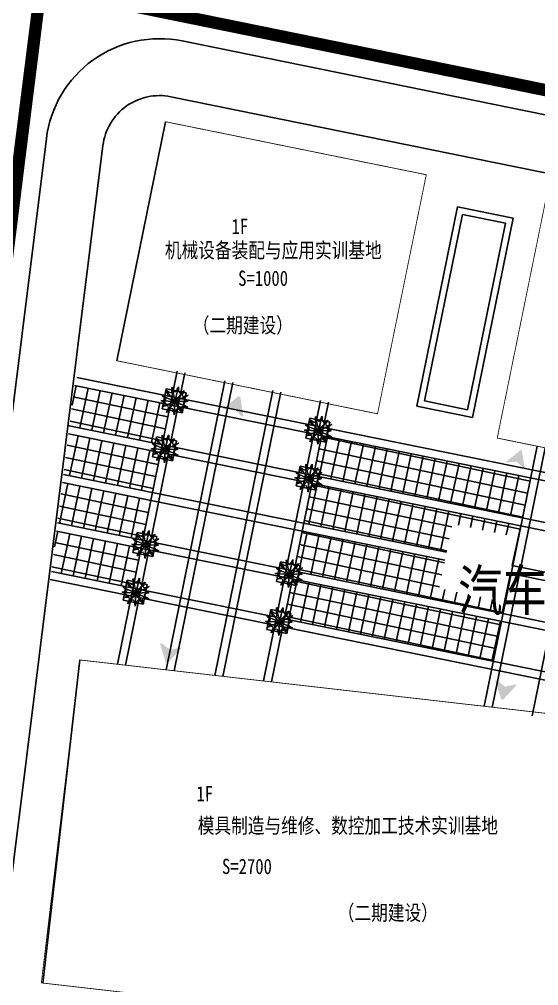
# Model space of a CAD drawing. Extents: x -534 to 560, y 572 to 1344.
# Drawn here: x -264.4 to -200.6, y 1130.3 to 1249.2 of the extents above; entities that cross this region are included whole.
import ezdxf

# ---------------------------------------------------------------- set-up
doc = ezdxf.new("R2010")
doc.units = 0
doc.header["$LTSCALE"] = 1000
doc.header["$MEASUREMENT"] = 0
doc.linetypes.add('DIVIDE', pattern=[1.25, 0.5, -0.25, 0, -0.25, 0, -0.25])
doc.linetypes.add('X5', pattern=[3, 2, -1])
for name, color, linetype in [('0-场地', 5, 'Continuous'), ('2222', 7, 'Continuous'), ('DLSS', 8, 'Continuous'), ('PUB_TEXT', 7, 'Continuous'), ('WALL', 2, 'Continuous'), ('用地红线', 1, 'DIVIDE'), ('绿化', 3, 'Continuous'), ('铺地', 25, 'Continuous')]:
    doc.layers.add(name, color=color, linetype=linetype)
doc.styles.add('HT', font='simhei.ttf', dxfattribs={"width": 0.8})

msp = doc.modelspace()

# ---------------------------------------------------------------- hatches: boundary and pattern name
at = {"layer": '0-场地'}
for points in [[(-238.0871238826221, 1201.348327629566), (-237.0916212323791, 1200.310730689824), (-237.5071762570442, 1202.875358152594), (-239.5204312790302, 1201.233163213838)], [(-237.9021715726267, 1201.327110448488), (-236.9066689223837, 1200.289513508746), (-237.3222239470488, 1202.854140971516), (-239.3354789690347, 1201.211946032759)], [(-203.3192044161842, 1194.790941584251), (-202.3237017659412, 1193.753344644509), (-202.7392567906063, 1196.317972107279), (-204.7525118125923, 1194.675777168522)], [(-246.0672983746772, 1171.62251565027), (-247.1967232768002, 1172.512477630618), (-246.430504298005, 1170.029957041006), (-244.6636878909776, 1171.934782435703)], [(-245.8823460646818, 1171.601298469192), (-247.0117709668048, 1172.49126044954), (-246.2455519880095, 1170.008739859928), (-244.4787355809822, 1171.913565254625)], [(-204.8808344893187, 1167.083005567933), (-206.0102593914417, 1167.972967548281), (-205.2440404126464, 1165.490446958669), (-203.4772240056191, 1167.395272353366)], [(-204.6958821793232, 1167.061788386854), (-205.8253070814462, 1167.951750367203), (-205.059088102651, 1165.469229777591), (-203.2922716956236, 1167.374055172288)]]:
    msp.add_hatch(color=256, dxfattribs=at).paths.add_polyline_path(points)

# ---------------------------------------------------------------- linework, layer by layer
at = {"color": 0, "linetype": 'Continuous'}
msp.add_line((-261.8245473585121, 1253.135964436093), (324.7434955108765, 1133.617694201515), dxfattribs=at)
for p, q in [((-252.4537586146107, 1207.199556159816), (-246.4713977327337, 1236.597028130702)), ((-257.0206649617321, 1170.404402649292), (-261.5794477188974, 1130.665033004407))]:
    msp.add_line(p, q)
at = {"layer": '2222'}
for p, q in [((-246.8946587516184, 1201.290581829409), (-246.396275686071, 1203.740401072049)), ((-246.396275686071, 1203.740401072049), (-243.9464564437512, 1203.242018006114)), ((-243.9464564437512, 1203.242018006114), (-244.4448395093641, 1200.79219876348)), ((-244.4448395093641, 1200.79219876348), (-246.8946587516184, 1201.290581829409)), ((-229.2608396263895, 1197.678238802297), (-228.7624565608421, 1200.128058044937)), ((-228.7624565608421, 1200.128058044937), (-226.3126373185223, 1199.629674979002)), ((-226.3126373185223, 1199.629674979002), (-226.8110203841352, 1197.179855736367)), ((-248.0956575286618, 1195.38703069556), (-247.5972744631144, 1197.8368499382)), ((-247.5972744631144, 1197.8368499382), (-245.1474552207947, 1197.338466872265)), ((-245.1474552207947, 1197.338466872265), (-245.6458382864075, 1194.88864762963)), ((-226.8110203841352, 1197.179855736367), (-229.2608396263895, 1197.678238802297)), ((-245.6458382864075, 1194.88864762963), (-248.0956575286618, 1195.38703069556)), ((-230.4569589845851, 1191.798672620944), (-229.9585759190377, 1194.248491863584)), ((-229.9585759190377, 1194.248491863584), (-227.5087566767179, 1193.750108797649)), ((-227.5087566767179, 1193.750108797649), (-228.0071397423308, 1191.300289555014)), ((-228.0071397423308, 1191.300289555014), (-230.4569589845851, 1191.798672620944)), ((-250.4878962450748, 1183.627898332848), (-249.9895131795274, 1186.077717575488)), ((-249.9895131795274, 1186.077717575488), (-247.5396939372076, 1185.579334509554)), ((-247.5396939372076, 1185.579334509554), (-248.0380770028205, 1183.129515266919)), ((-248.0380770028205, 1183.129515266919), (-250.4878962450748, 1183.627898332848)), ((-232.8491977010053, 1180.039540258229), (-232.3508146354579, 1182.489359500869)), ((-232.3508146354579, 1182.489359500869), (-229.9009953931381, 1181.990976434934)), ((-229.9009953931381, 1181.990976434934), (-230.399378458751, 1179.5411571923)), ((-251.6840156032777, 1177.748332151494), (-251.1856325377303, 1180.198151394134)), ((-251.1856325377303, 1180.198151394134), (-248.7358132954105, 1179.699768328199)), ((-248.7358132954105, 1179.699768328199), (-249.2341963610234, 1177.249949085564)), ((-230.399378458751, 1179.5411571923), (-232.8491977010053, 1180.039540258229)), ((-249.2341963610234, 1177.249949085564), (-251.6840156032777, 1177.748332151494)), ((-234.0453170592082, 1174.159974076874), (-233.5469339936608, 1176.609793319514)), ((-233.5469339936608, 1176.609793319514), (-231.097114751341, 1176.111410253579)), ((-231.097114751341, 1176.111410253579), (-231.5954978169539, 1173.661591010945)), ((-231.5954978169539, 1173.661591010945), (-234.0453170592082, 1174.159974076874))]:
    msp.add_line(p, q, dxfattribs=at)
at = {"layer": 'DLSS', "color": 41, "linetype": 'Continuous', "flags": 128}
msp.add_lwpolyline([(-317.6127196824455, 834.4326594945396), (278.3476113729266, 766.0169200474484), (323.8915015787206, 1126.52598599215), (324.7434955108765, 1133.617694201515), (-188.7202372343891, 1238.214219803558), (-407.3215078513167, 1282.834193287053), (-445.8892753271648, 849.1586990492506), (-333.6594161105459, 836.2748066050153)], dxfattribs=at)
at = {"layer": 'DLSS', "color": 41, "linetype": 'X5'}
msp.add_lwpolyline([(337.7553462179349, 1056.829201950328), (319.4395840163197, 1058.931835886659, -0.41696204569706), (313.2913994556729, 1066.749670739853), (319.7116351005825, 1118.397481004344, 0.3917403100012566), (308.6137503029167, 1133.842625125879), (-244.4388936216856, 1246.531845328966, 0.4369889601895842), (-261.1267968496686, 1234.543574886964), (-273.621626750697, 1134.195715641239, 0.4170219168485487), (-261.3256102489686, 1118.557211635271), (165.7364911605691, 1069.530845339978)], format="xyb", dxfattribs=at)
msp.add_lwpolyline([(-115.3773256637578, 1115.284244309922), (-97.64044888672652, 1202.332735540633, 0.4142135623730834), (-103.1019183394965, 1210.589390518071), (-245.8364863840397, 1239.672783112825, 0.4369889601899891), (-254.180437998024, 1233.678647891978), (-266.6752678990524, 1133.330788646235, 0.4170219168221175), (-260.5272596482027, 1125.511536643895), (-123.0347384795459, 1109.727512064139, 0.3890394246437955)], format="xyb", close=True, dxfattribs=at)
at = {"layer": 'WALL', "ltscale": 10, "const_width": 0.1}
for points in [[(-214.4521931240379, 1230.081146856635), (-246.4713977327337, 1236.5970281307), (-252.4537586146107, 1207.199556159816), (-220.4435012226822, 1200.677191637082)], [(-107.7513151991225, 1177.754001297453), (-101.761880406375, 1207.148762764671), (-199.7534566826071, 1227.089966322901), (-205.735817564484, 1197.692494352013)], [(-190.7151981980278, 1162.798035933125), (-195.2739809551858, 1123.05866628824), (-261.7440925476549, 1130.6839205714), (-257.0206649617321, 1170.404402649292)]]:
    msp.add_lwpolyline(points, close=True, dxfattribs=at)
at = {"layer": '用地红线', "color": 1, "linetype": 'DIVIDE', "ltscale": 0.03, "const_width": 1.5}
msp.add_lwpolyline([(324.7434955108765, 1133.617694201515), (-188.7202372343891, 1238.214219803558), (-407.3215078513167, 1282.834193287053), (-445.8892753271648, 849.1586990492506), (278.3476113729266, 766.0169200474484), (323.8915015787206, 1126.52598599215), (324.7434955108765, 1133.617694201515), (324.7434955108765, 1133.617694201515), (324.7434955108765, 1133.617694201515)], close=True, dxfattribs=at)
at = {"layer": '用地红线', "color": 5, "linetype": 'DIVIDE', "ltscale": 0.02, "const_width": 1.5}
for points in [[(-407.3215078513167, 1282.834193287053), (-261.8245473344141, 1253.135964627014), (-314.6741245245357, 834.0953112688003), (-445.8892753271648, 849.1586990492506)], [(-261.8245473344141, 1253.135964627014), (324.7434955108765, 1133.617694201515), (324.7434955108765, 1133.617694201515), (314.157177243309, 1049.472573165418), (-278.719903486679, 1117.534358095014), (-261.8245473347051, 1253.135964627014)]]:
    msp.add_lwpolyline(points, close=True, dxfattribs=at)
at = {"layer": '绿化', "color": 3, "lineweight": 0}
for p, q in [((-245.3267485256147, 1202.175753020587), (-244.9097375097772, 1203.989467488327)), ((-244.9097375097772, 1203.989467488327), (-245.3267485256147, 1202.175753020587)), ((-245.3267485256147, 1202.175753020583), (-246.8690924224938, 1202.869519478918)), ((-246.8690924224938, 1202.869519478918), (-245.3267485256001, 1202.175753020583)), ((-245.3267485256001, 1202.175753020583), (-246.4205931945544, 1203.604703306419)), ((-245.6909675654169, 1203.965368314617), (-245.3267485256147, 1202.175753020587)), ((-245.3267485256147, 1202.175753020587), (-244.1957461732018, 1203.518321454651)), ((-244.1957461732018, 1203.518321454651), (-245.3267485256147, 1202.175753020587)), ((-245.3267485256147, 1202.175753020587), (-243.7098465923191, 1202.964742255832)), ((-243.7098465923191, 1202.964742255832), (-245.3267485256147, 1202.175753020587)), ((-245.3267485256147, 1202.175753020587), (-247.0434643927947, 1202.288238348503)), ((-247.0434643927947, 1202.288238348503), (-245.3267485256147, 1202.175753020583)), ((-245.3267485256147, 1202.175753020587), (-246.7733662401442, 1201.586639000257)), ((-246.7733662401442, 1201.586639000257), (-245.3267485256147, 1202.175753020587)), ((-245.3267485256147, 1202.175753020587), (-246.3873964072118, 1200.858182781005)), ((-246.3873964072118, 1200.858182781005), (-245.3267485256147, 1202.175753020587)), ((-245.3267485256147, 1202.175753020587), (-245.4123770161968, 1200.54769075376)), ((-245.4123770161968, 1200.54769075376), (-245.3267485256147, 1202.175753020587)), ((-245.3267485256147, 1202.175753020587), (-243.7543668825238, 1202.235695426554)), ((-243.7543668825238, 1202.235695426554), (-245.3267485256147, 1202.175753020587)), ((-245.3267485256147, 1202.175753020587), (-244.3977047418157, 1200.845886926259)), ((-244.3977047418157, 1200.845886926259), (-245.3267485256147, 1202.175753020587)), ((-245.3267485256147, 1202.175753020587), (-243.7351645277013, 1201.482045698256)), ((-243.7351645277013, 1201.482045698256), (-245.3267485256147, 1202.175753020587)), ((-227.6929294003858, 1198.56340999347), (-229.2352732972649, 1199.257176451805)), ((-229.2352732972649, 1199.257176451805), (-227.6929294003712, 1198.56340999347)), ((-227.6929294003712, 1198.56340999347), (-228.7867740693255, 1199.992360279306)), ((-228.057148440188, 1200.353025287504), (-227.6929294003858, 1198.563409993474)), ((-227.6929294003858, 1198.563409993474), (-227.2759183845483, 1200.377124461214)), ((-227.2759183845483, 1200.377124461214), (-227.6929294003858, 1198.563409993474)), ((-227.6929294003858, 1198.563409993474), (-226.5619270479729, 1199.905978427538)), ((-226.5619270479729, 1199.905978427538), (-227.6929294003858, 1198.563409993474)), ((-227.6929294003858, 1198.563409993474), (-226.0760274670902, 1199.352399228719)), ((-226.0760274670902, 1199.352399228719), (-227.6929294003858, 1198.563409993474)), ((-246.8919663424604, 1198.061817180767), (-246.5277473026581, 1196.272201886737)), ((-246.5277473026581, 1196.272201886737), (-246.1107362868206, 1198.085916354477)), ((-246.1107362868206, 1198.085916354477), (-246.5277473026581, 1196.272201886737)), ((-227.6929294003858, 1198.563409993474), (-229.4096452675658, 1198.67589532139)), ((-229.4096452675658, 1198.67589532139), (-227.6929294003858, 1198.56340999347)), ((-227.6929294003858, 1198.563409993474), (-229.1395471149153, 1197.974295973145)), ((-229.1395471149153, 1197.974295973145), (-227.6929294003858, 1198.563409993474)), ((-227.6929294003858, 1198.563409993474), (-228.7535772819829, 1197.245839753892)), ((-228.7535772819829, 1197.245839753892), (-227.6929294003858, 1198.563409993474)), ((-227.6929294003858, 1198.563409993474), (-227.7785578909679, 1196.935347726647)), ((-227.7785578909679, 1196.935347726647), (-227.6929294003858, 1198.563409993474)), ((-227.6929294003858, 1198.563409993474), (-226.1205477572948, 1198.623352399442)), ((-226.1205477572948, 1198.623352399442), (-227.6929294003858, 1198.563409993474)), ((-227.6929294003858, 1198.563409993474), (-226.7638856165868, 1197.233543899147)), ((-226.7638856165868, 1197.233543899147), (-227.6929294003858, 1198.563409993474)), ((-227.6929294003858, 1198.563409993474), (-226.1013454024724, 1197.869702671143)), ((-226.1013454024724, 1197.869702671143), (-227.6929294003858, 1198.563409993474)), ((-246.5277473026581, 1196.272201886733), (-248.0700911995373, 1196.965968345068)), ((-248.0700911995373, 1196.965968345068), (-246.5277473026435, 1196.272201886733)), ((-246.5277473026435, 1196.272201886733), (-247.6215919715978, 1197.701152172569)), ((-246.5277473026581, 1196.272201886737), (-245.3967449502452, 1197.614770320801)), ((-245.3967449502452, 1197.614770320801), (-246.5277473026581, 1196.272201886737)), ((-246.5277473026581, 1196.272201886737), (-244.9108453693625, 1197.061191121982)), ((-244.9108453693625, 1197.061191121982), (-246.5277473026581, 1196.272201886737)), ((-246.5277473026581, 1196.272201886737), (-248.2444631698381, 1196.384687214653)), ((-248.2444631698381, 1196.384687214653), (-246.5277473026581, 1196.272201886733)), ((-246.5277473026581, 1196.272201886737), (-247.9743650171877, 1195.683087866408)), ((-247.9743650171877, 1195.683087866408), (-246.5277473026581, 1196.272201886737)), ((-246.5277473026581, 1196.272201886737), (-247.5883951842552, 1194.954631647155)), ((-247.5883951842552, 1194.954631647155), (-246.5277473026581, 1196.272201886737)), ((-246.5277473026581, 1196.272201886737), (-246.6133757932403, 1194.64413961991)), ((-246.6133757932403, 1194.64413961991), (-246.5277473026581, 1196.272201886737)), ((-246.5277473026581, 1196.272201886737), (-244.9553656595672, 1196.332144292704)), ((-244.9553656595672, 1196.332144292704), (-246.5277473026581, 1196.272201886737)), ((-246.5277473026581, 1196.272201886737), (-245.5987035188591, 1194.94233579241)), ((-245.5987035188591, 1194.94233579241), (-246.5277473026581, 1196.272201886737)), ((-246.5277473026581, 1196.272201886737), (-244.9361633047447, 1195.578494564406)), ((-244.9361633047447, 1195.578494564406), (-246.5277473026581, 1196.272201886737)), ((-228.8890487585813, 1192.683843812121), (-228.4720377427439, 1194.497558279862)), ((-228.4720377427439, 1194.497558279862), (-228.8890487585813, 1192.683843812121)), ((-228.8890487585813, 1192.683843812118), (-230.4313926554605, 1193.377610270452)), ((-230.4313926554605, 1193.377610270452), (-228.8890487585668, 1192.683843812118)), ((-228.8890487585668, 1192.683843812118), (-229.982893427521, 1194.112794097953)), ((-229.2532677983836, 1194.473459106151), (-228.8890487585813, 1192.683843812121)), ((-228.8890487585813, 1192.683843812121), (-227.7580464061684, 1194.026412246185)), ((-227.7580464061684, 1194.026412246185), (-228.8890487585813, 1192.683843812121)), ((-228.8890487585813, 1192.683843812121), (-227.2721468252857, 1193.472833047366)), ((-227.2721468252857, 1193.472833047366), (-228.8890487585813, 1192.683843812121)), ((-228.8890487585813, 1192.683843812121), (-230.6057646257614, 1192.796329140037)), ((-230.6057646257614, 1192.796329140037), (-228.8890487585813, 1192.683843812118)), ((-228.8890487585813, 1192.683843812121), (-230.3356664731109, 1192.094729791792)), ((-230.3356664731109, 1192.094729791792), (-228.8890487585813, 1192.683843812121)), ((-228.8890487585813, 1192.683843812121), (-229.9496966401784, 1191.366273572539)), ((-229.9496966401784, 1191.366273572539), (-228.8890487585813, 1192.683843812121)), ((-228.8890487585813, 1192.683843812121), (-228.9746772491635, 1191.055781545294)), ((-228.9746772491635, 1191.055781545294), (-228.8890487585813, 1192.683843812121)), ((-228.8890487585813, 1192.683843812121), (-227.3166671154904, 1192.743786218089)), ((-227.3166671154904, 1192.743786218089), (-228.8890487585813, 1192.683843812121)), ((-228.8890487585813, 1192.683843812121), (-227.9600049747824, 1191.353977717794)), ((-227.9600049747824, 1191.353977717794), (-228.8890487585813, 1192.683843812121)), ((-228.8890487585813, 1192.683843812121), (-227.2974647606679, 1191.990136489791)), ((-227.2974647606679, 1191.990136489791), (-228.8890487585813, 1192.683843812121)), ((-249.2842050588733, 1186.302684818056), (-248.9199860190711, 1184.513069524026)), ((-248.9199860190711, 1184.513069524026), (-248.5029750032336, 1186.326783991766)), ((-248.5029750032336, 1186.326783991766), (-248.9199860190711, 1184.513069524026)), ((-248.9199860190711, 1184.513069524022), (-250.4623299159502, 1185.206835982357)), ((-250.4623299159502, 1185.206835982357), (-248.9199860190565, 1184.513069524022)), ((-248.9199860190565, 1184.513069524022), (-250.0138306880108, 1185.942019809858)), ((-248.9199860190711, 1184.513069524026), (-247.7889836666582, 1185.85563795809)), ((-247.7889836666582, 1185.85563795809), (-248.9199860190711, 1184.513069524026)), ((-248.9199860190711, 1184.513069524026), (-247.3030840857755, 1185.302058759271)), ((-247.3030840857755, 1185.302058759271), (-248.9199860190711, 1184.513069524026)), ((-248.9199860190711, 1184.513069524026), (-250.6367018862511, 1184.625554851942)), ((-250.6367018862511, 1184.625554851942), (-248.9199860190711, 1184.513069524022)), ((-248.9199860190711, 1184.513069524026), (-250.3666037336006, 1183.923955503697)), ((-250.3666037336006, 1183.923955503697), (-248.9199860190711, 1184.513069524026)), ((-248.9199860190711, 1184.513069524026), (-249.9806339006682, 1183.195499284444)), ((-249.9806339006682, 1183.195499284444), (-248.9199860190711, 1184.513069524026)), ((-248.9199860190711, 1184.513069524026), (-249.0056145096532, 1182.885007257199)), ((-249.0056145096532, 1182.885007257199), (-248.9199860190711, 1184.513069524026)), ((-248.9199860190711, 1184.513069524026), (-247.3476043759802, 1184.573011929993)), ((-247.3476043759802, 1184.573011929993), (-248.9199860190711, 1184.513069524026)), ((-248.9199860190711, 1184.513069524026), (-247.9909422352721, 1183.183203429699)), ((-247.9909422352721, 1183.183203429699), (-248.9199860190711, 1184.513069524026)), ((-248.9199860190711, 1184.513069524026), (-247.3284020211577, 1183.819362201695)), ((-247.3284020211577, 1183.819362201695), (-248.9199860190711, 1184.513069524026)), ((-231.6455065148039, 1182.714326743437), (-231.2812874750016, 1180.924711449406)), ((-231.2812874750016, 1180.924711449406), (-230.8642764591641, 1182.738425917147)), ((-230.8642764591641, 1182.738425917147), (-231.2812874750016, 1180.924711449406)), ((-231.2812874750016, 1180.924711449403), (-232.8236313718808, 1181.618477907738)), ((-232.8236313718808, 1181.618477907738), (-231.281287474987, 1180.924711449403)), ((-231.281287474987, 1180.924711449403), (-232.3751321439413, 1182.353661735238)), ((-231.2812874750016, 1180.924711449406), (-230.1502851225887, 1182.26727988347)), ((-230.1502851225887, 1182.26727988347), (-231.2812874750016, 1180.924711449406)), ((-231.2812874750016, 1180.924711449406), (-229.664385541706, 1181.713700684651)), ((-229.664385541706, 1181.713700684651), (-231.2812874750016, 1180.924711449406)), ((-250.4803244170762, 1180.423118636701), (-250.1161053772739, 1178.633503342671)), ((-250.1161053772739, 1178.633503342671), (-249.6990943614364, 1180.447217810412)), ((-249.6990943614364, 1180.447217810412), (-250.1161053772739, 1178.633503342671)), ((-231.2812874750016, 1180.924711449406), (-232.9980033421816, 1181.037196777323)), ((-232.9980033421816, 1181.037196777323), (-231.2812874750016, 1180.924711449403)), ((-231.2812874750016, 1180.924711449406), (-232.7279051895312, 1180.335597429077)), ((-232.7279051895312, 1180.335597429077), (-231.2812874750016, 1180.924711449406)), ((-231.2812874750016, 1180.924711449406), (-232.3419353565987, 1179.607141209824)), ((-232.3419353565987, 1179.607141209824), (-231.2812874750016, 1180.924711449406)), ((-231.2812874750016, 1180.924711449406), (-231.3669159655838, 1179.296649182579)), ((-231.3669159655838, 1179.296649182579), (-231.2812874750016, 1180.924711449406)), ((-231.2812874750016, 1180.924711449406), (-229.7089058319107, 1180.984653855374)), ((-229.7089058319107, 1180.984653855374), (-231.2812874750016, 1180.924711449406)), ((-231.2812874750016, 1180.924711449406), (-230.3522436912026, 1179.594845355079)), ((-230.3522436912026, 1179.594845355079), (-231.2812874750016, 1180.924711449406)), ((-231.2812874750016, 1180.924711449406), (-229.6897034770882, 1180.231004127076)), ((-229.6897034770882, 1180.231004127076), (-231.2812874750016, 1180.924711449406)), ((-250.1161053772739, 1178.633503342668), (-251.6584492741531, 1179.327269801002)), ((-251.6584492741531, 1179.327269801002), (-250.1161053772594, 1178.633503342668)), ((-250.1161053772594, 1178.633503342668), (-251.2099500462136, 1180.062453628503)), ((-250.1161053772739, 1178.633503342671), (-248.985103024861, 1179.976071776735)), ((-248.985103024861, 1179.976071776735), (-250.1161053772739, 1178.633503342671)), ((-250.1161053772739, 1178.633503342671), (-248.4992034439783, 1179.422492577916)), ((-248.4992034439783, 1179.422492577916), (-250.1161053772739, 1178.633503342671)), ((-250.1161053772739, 1178.633503342671), (-251.832821244454, 1178.745988670587)), ((-251.832821244454, 1178.745988670587), (-250.1161053772739, 1178.633503342668)), ((-250.1161053772739, 1178.633503342671), (-251.5627230918035, 1178.044389322342)), ((-251.5627230918035, 1178.044389322342), (-250.1161053772739, 1178.633503342671)), ((-250.1161053772739, 1178.633503342671), (-251.176753258871, 1177.315933103089)), ((-251.176753258871, 1177.315933103089), (-250.1161053772739, 1178.633503342671)), ((-250.1161053772739, 1178.633503342671), (-250.2017338678561, 1177.005441075844)), ((-250.2017338678561, 1177.005441075844), (-250.1161053772739, 1178.633503342671)), ((-250.1161053772739, 1178.633503342671), (-248.543723734183, 1178.693445748639)), ((-248.543723734183, 1178.693445748639), (-250.1161053772739, 1178.633503342671)), ((-250.1161053772739, 1178.633503342671), (-249.1870615934749, 1177.303637248344)), ((-249.1870615934749, 1177.303637248344), (-250.1161053772739, 1178.633503342671)), ((-250.1161053772739, 1178.633503342671), (-248.5245213793605, 1177.939796020341)), ((-248.5245213793605, 1177.939796020341), (-250.1161053772739, 1178.633503342671)), ((-232.8416258730067, 1176.834760562082), (-232.4774068332044, 1175.045145268052)), ((-232.4774068332044, 1175.045145268052), (-232.060395817367, 1176.858859735792)), ((-232.060395817367, 1176.858859735792), (-232.4774068332044, 1175.045145268052)), ((-232.4774068332044, 1175.045145268048), (-234.0197507300836, 1175.738911726383)), ((-234.0197507300836, 1175.738911726383), (-232.4774068331899, 1175.045145268048)), ((-232.4774068331899, 1175.045145268048), (-233.5712515021442, 1176.474095553884)), ((-232.4774068332044, 1175.045145268052), (-231.3464044807915, 1176.387713702115)), ((-231.3464044807915, 1176.387713702115), (-232.4774068332044, 1175.045145268052)), ((-232.4774068332044, 1175.045145268052), (-230.8605048999088, 1175.834134503297)), ((-230.8605048999088, 1175.834134503297), (-232.4774068332044, 1175.045145268052)), ((-232.4774068332044, 1175.045145268052), (-234.1941227003845, 1175.157630595968)), ((-234.1941227003845, 1175.157630595968), (-232.4774068332044, 1175.045145268048)), ((-232.4774068332044, 1175.045145268052), (-233.924024547734, 1174.456031247722)), ((-233.924024547734, 1174.456031247722), (-232.4774068332044, 1175.045145268052)), ((-232.4774068332044, 1175.045145268052), (-233.5380547148015, 1173.72757502847)), ((-233.5380547148015, 1173.72757502847), (-232.4774068332044, 1175.045145268052)), ((-232.4774068332044, 1175.045145268052), (-232.5630353237866, 1173.417083001224)), ((-232.5630353237866, 1173.417083001224), (-232.4774068332044, 1175.045145268052)), ((-232.4774068332044, 1175.045145268052), (-230.9050251901135, 1175.105087674019)), ((-230.9050251901135, 1175.105087674019), (-232.4774068332044, 1175.045145268052)), ((-232.4774068332044, 1175.045145268052), (-231.5483630494055, 1173.715279173724)), ((-231.5483630494055, 1173.715279173724), (-232.4774068332044, 1175.045145268052)), ((-232.4774068332044, 1175.045145268052), (-230.885822835291, 1174.351437945721)), ((-230.885822835291, 1174.351437945721), (-232.4774068332044, 1175.045145268052))]:
    msp.add_line(p, q, dxfattribs=at)
for points in [[(-246.1666319846408, 1202.908836563018), (-246.5576779594703, 1202.94558184685), (-247.2847924960079, 1203.013906370672), (-245.9446598177601, 1202.345869673656), (-247.6351407420152, 1202.336550105329), (-246.0139954379993, 1202.04214621611), (-247.1535053798943, 1201.407536853145), (-245.6896728728461, 1201.923576994088), (-246.8374523285966, 1200.258306541165), (-245.7856562689849, 1201.52709471155), (-245.4429325322126, 1201.055789629771), (-245.4316316700206, 1200.028155197746), (-245.2661426542545, 1201.848084332574), (-244.0547289178139, 1200.335542702505), (-244.9745218579628, 1201.914837389524), (-243.0727939255376, 1201.203880083493), (-244.9111746618146, 1202.053569301177), (-243.4801032414471, 1202.141546526742), (-244.0425764254687, 1202.336985048096), (-244.5382618244912, 1202.533364342093), (-243.0801765556898, 1203.232213240981), (-244.9139604960728, 1202.543905831186), (-243.8288786565536, 1203.896601453271), (-245.0259864970139, 1202.853757369772), (-244.7758959232233, 1204.597525246878), (-245.2951850612008, 1202.788183162815), (-245.8314700062328, 1204.545883186431), (-245.5137017321613, 1202.779131952004), (-246.6706560073799, 1203.982641680901), (-246.3356020835636, 1203.268821303436), (-246.1666319846408, 1202.908836563018)], [(-228.5328128594119, 1199.296493535905), (-228.9238588342414, 1199.333238819738), (-229.650973370779, 1199.401563343559), (-228.3108406925312, 1198.733526646543), (-230.0013216167863, 1198.724207078216), (-228.3801763127703, 1198.429803188998), (-229.5196862546654, 1197.795193826032), (-228.0558537476172, 1198.311233966975), (-229.2036332033676, 1196.645963514053), (-228.151837143756, 1197.914751684437), (-227.8091134069837, 1197.443446602658), (-227.7978125447917, 1196.415812170633), (-227.6323235290256, 1198.235741305461), (-226.420909792585, 1196.723199675393), (-227.3407027327339, 1198.302494362411), (-225.4389748003086, 1197.59153705638), (-227.2773555365857, 1198.441226274064), (-225.8462841162182, 1198.529203499629), (-226.4087573002398, 1198.724642020983), (-226.9044426992623, 1198.92102131498), (-225.4463574304609, 1199.619870213868), (-227.2801413708439, 1198.931562804073), (-226.1950595313247, 1200.284258426158), (-227.392167371785, 1199.241414342659), (-227.1420767979944, 1200.985182219765), (-227.6613659359718, 1199.175840135702), (-228.1976508810039, 1200.933540159318), (-227.8798826069324, 1199.166788924891), (-229.036836882151, 1200.370298653788), (-228.7017829583347, 1199.656478276323), (-228.5328128594119, 1199.296493535905)], [(-247.3676307616843, 1197.005285429168), (-247.7586767365137, 1197.042030713001), (-248.4857912730513, 1197.110355236822), (-247.1456585948035, 1196.442318539806), (-248.8361395190586, 1196.432998971479), (-247.2149942150427, 1196.138595082261), (-248.3545041569378, 1195.503985719295), (-246.8906716498896, 1196.020025860238), (-248.03845110564, 1194.354755407316), (-246.9866550460283, 1195.6235435777), (-246.643931309256, 1195.152238495921), (-246.632630447064, 1194.124604063896), (-246.4671414312979, 1195.944533198724), (-245.2557276948573, 1194.431991568656), (-246.1755206350063, 1196.011286255674), (-244.273792702581, 1195.300328949643), (-246.112173438858, 1196.150018167327), (-244.6811020184905, 1196.237995392892), (-245.2435752025121, 1196.433433914246), (-245.7392606015346, 1196.629813208243), (-244.2811753327333, 1197.328662107131), (-246.1149592731163, 1196.640354697336), (-245.029877433597, 1197.993050319421), (-246.2269852740574, 1196.950206235922), (-245.9768947002667, 1198.693974113028), (-246.4961838382442, 1196.884632028965), (-247.0324687832763, 1198.642332052581), (-246.7147005092047, 1196.875580818154), (-247.8716547844233, 1198.079090547051), (-247.536600860607, 1197.365270169586), (-247.3676307616843, 1197.005285429168)], [(-229.7289322176075, 1193.416927354552), (-230.119978192437, 1193.453672638385), (-230.8470927289745, 1193.521997162206), (-229.5069600507268, 1192.853960465191), (-231.1974409749819, 1192.844640896863), (-229.5762956709659, 1192.550237007645), (-230.715805612861, 1191.915627644679), (-229.2519731058128, 1192.431667785622), (-230.3997525615632, 1190.7663973327), (-229.3479565019516, 1192.035185503084), (-229.0052327651792, 1191.563880421305), (-228.9939319029872, 1190.53624598928), (-228.8284428872212, 1192.356175124109), (-227.6170291507806, 1190.84363349404), (-228.5368220909295, 1192.422928181059), (-226.6350941585042, 1191.711970875027), (-228.4734748947812, 1192.561660092711), (-227.0424034744137, 1192.649637318276), (-227.6048766584354, 1192.84507583963), (-228.1005620574579, 1193.041455133627), (-226.6424767886565, 1193.740304032515), (-228.4762607290395, 1193.05199662272), (-227.3911788895202, 1194.404692244805), (-228.5882867299806, 1193.361848161307), (-228.33819615619, 1195.105616038412), (-228.8574852941674, 1193.296273954349), (-229.3937702391995, 1195.053973977965), (-229.0760019651279, 1193.287222743538), (-230.2329562403465, 1194.490732472435), (-229.8979023165302, 1193.776912094971), (-229.7289322176075, 1193.416927354552)], [(-249.7598694780972, 1185.246153066457), (-250.1509154529267, 1185.28289835029), (-250.8780299894643, 1185.351222874111), (-249.5378973112165, 1184.683186177095), (-251.2283782354716, 1184.673866608768), (-249.6072329314557, 1184.379462719549), (-250.7467428733507, 1183.744853356584), (-249.2829103663025, 1184.260893497527), (-250.430689822053, 1182.595623044605), (-249.3788937624413, 1183.864411214989), (-249.036170025669, 1183.39310613321), (-249.024869163477, 1182.365471701185), (-248.8593801477109, 1184.185400836013), (-247.6479664112703, 1182.672859205944), (-248.5677593514192, 1184.252153892963), (-246.666031418994, 1183.541196586932), (-248.504412155271, 1184.390885804616), (-247.0733407349035, 1184.478863030181), (-247.6358139189251, 1184.674301551535), (-248.1314993179476, 1184.870680845532), (-246.6734140491462, 1185.56952974442), (-248.5071979895292, 1184.881222334625), (-247.42211615001, 1186.23391795671), (-248.6192239904703, 1185.191073873211), (-248.3691334166797, 1186.934841750317), (-248.8884225546572, 1185.125499666254), (-249.4247074996892, 1186.88319968987), (-249.1069392256177, 1185.116448455443), (-250.2638935008363, 1186.31995818434), (-249.92883957702, 1185.606137806875), (-249.7598694780972, 1185.246153066457)], [(-232.1211709340278, 1181.657794991837), (-232.5122169088572, 1181.69454027567), (-233.2393314453948, 1181.762864799492), (-231.899198767147, 1181.094828102476), (-233.5896796914021, 1181.085508534148), (-231.9685343873862, 1180.79110464493), (-233.1080443292813, 1180.156495281964), (-231.644211822233, 1180.672535422907), (-232.7919912779835, 1179.007264969985), (-231.7401952183718, 1180.276053140369), (-231.3974714815995, 1179.80474805859), (-231.3861706194075, 1178.777113626566), (-231.2206816036414, 1180.597042761394), (-230.0092678672008, 1179.084501131325), (-230.9290608073497, 1180.663795818344), (-229.0273328749245, 1179.952838512312), (-230.8657136112015, 1180.802527729997), (-229.434642190834, 1180.890504955561), (-229.9971153748556, 1181.085943476915), (-230.4928007738781, 1181.282322770912), (-229.0347155050767, 1181.9811716698), (-230.8684994454597, 1181.292864260005), (-229.7834176059405, 1182.64555988209), (-230.9805254464009, 1181.602715798592), (-230.7304348726102, 1183.346483675698), (-231.2497240105877, 1181.537141591634), (-231.7860089556198, 1183.29484161525), (-231.4682406815482, 1181.528090380823), (-232.6251949567668, 1182.731600109721), (-232.2901410329505, 1182.017779732256), (-232.1211709340278, 1181.657794991837)], [(-250.9559888363001, 1179.366586885102), (-251.3470348111296, 1179.403332168935), (-252.0741493476671, 1179.471656692756), (-250.7340166694194, 1178.803619995741), (-252.4244975936745, 1178.794300427413), (-250.8033522896585, 1178.499896538195), (-251.9428622315536, 1177.865287175229), (-250.4790297245054, 1178.381327316172), (-251.6268091802558, 1176.71605686325), (-250.5750131206441, 1177.984845033634), (-250.2322893838718, 1177.513539951855), (-250.2209885216798, 1176.48590551983), (-250.0554995059138, 1178.305834654659), (-248.8440857694732, 1176.79329302459), (-249.7638787096221, 1178.372587711609), (-247.8621507771968, 1177.661630405577), (-249.7005315134738, 1178.511319623261), (-248.2694600931063, 1178.599296848826), (-248.831933277128, 1178.79473537018), (-249.3276186761505, 1178.991114664177), (-247.8695334073491, 1179.689963563065), (-249.7033173477321, 1179.00165615327), (-248.6182355082128, 1180.354351775355), (-249.8153433486732, 1179.311507691857), (-249.5652527748825, 1181.055275568962), (-250.08454191286, 1179.245933484899), (-250.6208268578921, 1181.003633508515), (-250.3030585838205, 1179.236882274088), (-251.4600128590391, 1180.440392002985), (-251.1249589352228, 1179.726571625521), (-250.9559888363001, 1179.366586885102)], [(-233.3172902922306, 1175.778228810483), (-233.7083362670601, 1175.814974094315), (-234.4354508035976, 1175.883298618137), (-233.0953181253499, 1175.215261921121), (-234.785799049605, 1175.205942352793), (-233.164653745589, 1174.911538463575), (-234.3041636874841, 1174.27692910061), (-232.8403311804359, 1174.792969241553), (-233.9881106361863, 1173.12769878863), (-232.9363145765747, 1174.396486959015), (-232.5935908398023, 1173.925181877235), (-232.5822899776103, 1172.897547445211), (-232.4168009618443, 1174.717476580039), (-231.2053872254037, 1173.20493494997), (-232.1251801655526, 1174.784229636989), (-230.2234522331273, 1174.073272330957), (-232.0618329694043, 1174.922961548642), (-230.6307615490368, 1175.010938774207), (-231.1932347330585, 1175.206377295561), (-231.688920132081, 1175.402756589558), (-230.2308348632796, 1176.101605488446), (-232.0646188036626, 1175.413298078651), (-230.9795369641433, 1176.765993700736), (-232.1766448046037, 1175.723149617237), (-231.9265542308131, 1177.466917494343), (-232.4458433687905, 1175.65757541028), (-232.9821283138226, 1177.415275433896), (-232.664360039751, 1175.648524199469), (-233.8213143149696, 1176.852033928366), (-233.4862603911533, 1176.138213550901), (-233.3172902922306, 1175.778228810483)]]:
    msp.add_open_spline(points, degree=3, knots=[0, 0, 0, 0, 789.599616959897, 1468.188899769807, 2185.683252954838, 2966.644267475738, 3488.865037479641, 4163.957609687925, 5037.701017577763, 6009.288262509222, 6168.272829823371, 6910.292798147487, 7787.326320703087, 8694.876023561104, 9465.180433836684, 10363.14153698818, 11223.68360193846, 11903.73067760285, 12278.74247072043, 12556.86873386217, 13397.19944483006, 14216.45151721424, 14956.57191226661, 15638.77996403618, 16432.64925656634, 17243.16923690423, 18024.8592978275, 18801.32811398066, 19602.91567029731, 20418.43354969095, 20418.43354969095, 20418.43354969095, 20418.43354969095], dxfattribs=at)
at = {"layer": '铺地'}
for p, q in [((-215.6218541350609, 1201.637195218502), (-210.6304514124713, 1226.133845986764)), ((-210.6304514124713, 1226.133845986764), (-203.771389197369, 1224.73625322441)), ((-214.6782364238315, 1202.261363156003), (-210.0062834752534, 1225.190228275025)), ((-210.0062834752534, 1225.190228275025), (-204.7150069095223, 1224.112085286988)), ((-203.771389197369, 1224.73625322441), (-208.7627919199585, 1200.239602456148)), ((-204.7150069095223, 1224.112085286988), (-209.3869598581077, 1201.183220167952)), ((-245.0761941628443, 1205.91547257926), (-252.4080945007081, 1169.875262230815)), ((-244.0962664659528, 1205.716119352892), (-251.4108836082669, 1169.760865151486)), ((-257.9706429594735, 1201.732344454158), (-257.4601774915718, 1204.133895664287)), ((-257.6663898673505, 1204.175846823096), (-103.4674720109615, 1172.806132634414)), ((-257.3916099010166, 1205.140429955267), (-103.2678158925191, 1173.785998711952)), ((-239.1966279814878, 1204.719353221055), (-246.424829146039, 1169.188879754844)), ((-238.2167002845963, 1204.519999994687), (-245.4276182535978, 1169.074482675514)), ((-257.0298279575145, 1198.943929522697), (-255.9902297824301, 1203.834854398961)), ((-255.5598802483728, 1198.644888257364), (-254.5202820732884, 1203.535813133632)), ((-254.0899325392311, 1198.345846992033), (-253.0503343641467, 1203.236771868305)), ((-252.6199848300894, 1198.046805726706), (-251.580386655005, 1202.937730602971)), ((-233.3170618001313, 1203.52323386285), (-240.4415637913771, 1168.502497278871)), ((-232.3371341032398, 1203.323880636482), (-239.4443528989286, 1168.388100199543)), ((-257.8406100843276, 1202.776658042623), (-246.2173546114282, 1200.306058823891)), ((-251.1500371209477, 1197.747764461377), (-250.1104389458633, 1202.638689337642)), ((-249.680089411806, 1197.448723196048), (-248.6404912367216, 1202.339648072317)), ((-248.2101417026643, 1197.149681930721), (-247.1705435275799, 1202.040606806986)), ((-246.9984507337358, 1202.00559682228), (-245.9183133460974, 1201.776006533033)), ((-227.4374956187748, 1202.327114504646), (-234.458298436708, 1167.816114802899)), ((-226.4575679218833, 1202.127761278278), (-233.4610875442668, 1167.70171772357)), ((-208.7627919199585, 1200.239602456148), (-215.6218541350609, 1201.637195218502)), ((-209.3869598581077, 1201.183220167952), (-214.6782364238315, 1202.261363156003)), ((-258.0266320867158, 1201.282687347546), (-246.5163958767444, 1198.836111114744)), ((-258.5309266121476, 1199.249308032609), (-104.465752603166, 1167.906802246724)), ((-258.2126540891113, 1199.788716652471), (-246.8154371420751, 1197.366163405602)), ((-258.4099487857457, 1198.204213253413), (-104.6654087216084, 1166.926936169184)), ((-258.2773457676158, 1193.074819671181), (-257.2377475925314, 1197.965744547446)), ((-256.8073980584741, 1192.775778405852), (-255.7677998833897, 1197.666703282121)), ((-255.3374503493324, 1192.476737140521), (-254.297852174248, 1197.36766201679)), ((-253.8675026401907, 1192.177695875194), (-252.8279044651063, 1197.068620751459)), ((-227.6308737746731, 1192.963104216124), (-226.5912755995887, 1197.854029092388)), ((-227.3327988163001, 1197.825533467711), (-201.7052123042013, 1192.378221794799)), ((-226.1609260655314, 1192.664062950791), (-225.121327890447, 1197.554987827059)), ((-224.6909783563897, 1192.365021685462), (-223.6513801813053, 1197.255946561731)), ((-223.221030647248, 1192.065980420139), (-222.1814324721636, 1196.956905296403)), ((-258.5846980938732, 1196.800775262318), (-247.4135196727366, 1194.426267987317)), ((-252.3975549310489, 1191.878654609865), (-251.3579567559646, 1196.769579486127)), ((-250.9276072219072, 1191.579613344536), (-249.8880090468228, 1196.470538220801)), ((-249.4576595127655, 1191.280572079209), (-248.4180613376811, 1196.171496955471)), ((-248.2202688272228, 1196.131258706026), (-247.1144784074058, 1195.896215696463)), ((-227.6318400816235, 1196.355585758567), (-202.004253569532, 1190.908274085657)), ((-221.7510829381063, 1191.766939154808), (-220.7114847630219, 1196.657864031069)), ((-220.2811352289646, 1191.467897889479), (-219.2415370538802, 1196.35882276574)), ((-218.8111875198229, 1191.168856624154), (-217.7715893447385, 1196.059781500415)), ((-217.3412398106811, 1190.869815358827), (-216.3016416355968, 1195.760740235088)), ((-207.3285247163076, 1164.73663464172), (-200.8240868041539, 1196.709424743858)), ((-206.348597019416, 1164.537281415352), (-199.8441591072624, 1196.51007151749)), ((-258.7707200962614, 1195.306804567244), (-247.7125609380528, 1192.956320278176)), ((-227.930881346947, 1194.885638049422), (-202.3032948348628, 1189.438326376512)), ((-215.8712921015394, 1190.570774093492), (-214.831693926455, 1195.461698969757)), ((-214.4013443923977, 1190.271732828163), (-213.3617462173133, 1195.162657704428)), ((-212.931396683256, 1189.972691562838), (-211.8917985081716, 1194.863616439103)), ((-211.4614489741143, 1189.673650297511), (-210.4218507990299, 1194.564575173772)), ((-201.4489585349511, 1163.540515283514), (-194.9445206227974, 1195.513305385652)), ((-258.956742098635, 1193.812833872165), (-248.0116022033835, 1191.486372569034)), ((-228.2299226122777, 1193.41569034028), (-202.6023361001862, 1187.968378667369)), ((-209.9915012649726, 1189.37460903218), (-208.9519030898882, 1194.265533908441)), ((-208.5215535558309, 1189.075567766851), (-207.4819553807465, 1193.966492643112)), ((-207.0516058466892, 1188.776526501526), (-206.0120076716048, 1193.667451377787)), ((-205.5816581375475, 1188.477485236195), (-204.5420599624631, 1193.368410112456)), ((-259.1535077041481, 1192.232579683732), (-212.1583339405188, 1182.672038081322)), ((-259.0295812177501, 1193.227851945345), (-211.9589807141456, 1183.651965778214)), ((-204.1117104284058, 1188.178443970864), (-203.0721122533214, 1193.069368847129)), ((-259.524863577717, 1187.205709819658), (-258.4852654026326, 1192.096634695927)), ((-258.0549158685753, 1186.906668554329), (-257.0153176934909, 1191.797593430598)), ((-256.5849681594336, 1186.607627288999), (-255.5453699843492, 1191.498552165271)), ((-255.1150204502919, 1186.308586023668), (-254.0754222752075, 1191.19951089994)), ((-228.8783915847744, 1187.093994364604), (-227.83879340969, 1191.984919240869)), ((-228.5289638776012, 1191.945742631138), (-202.9013773655242, 1186.498430958229)), ((-227.4084438756327, 1186.794953099276), (-226.3688457005483, 1191.68587797554)), ((-225.9384961664909, 1186.495911833947), (-224.8988979914066, 1191.386836710215)), ((-224.4685484573492, 1186.196870568616), (-223.4289502822649, 1191.087795444884)), ((-259.328786103426, 1190.824892482018), (-248.6096847340305, 1188.546477150747)), ((-253.6450727411502, 1186.009544758339), (-252.6054745660658, 1190.900469634615)), ((-252.1751250320085, 1185.710503493014), (-251.1355268569241, 1190.601428369282)), ((-250.7051773228668, 1185.411462227683), (-249.6655791477824, 1190.302387103951)), ((-249.442086920244, 1190.256920589673), (-248.3106434686997, 1190.016424859889)), ((-228.8280051429319, 1190.475794921997), (-211.3275162641803, 1186.755951178384)), ((-222.9986007482075, 1185.897829303285), (-221.9590025731231, 1190.788754179557)), ((-221.5286530390658, 1185.598788037956), (-220.4890548639814, 1190.489712914228)), ((-220.0587053299314, 1185.299746772627), (-219.0191071548397, 1190.190671648899)), ((-218.5887576207824, 1185.0007055073), (-217.549159445698, 1189.891630383572)), ((-202.6417627192641, 1187.879402705539), (-202.1447277176194, 1190.217768539724)), ((-259.5148081058069, 1189.330921786943), (-248.9087259993612, 1187.076529441607)), ((-229.1270464082554, 1189.005847212853), (-211.6265575295038, 1185.286003469242)), ((-217.1188099116407, 1184.701664241973), (-216.0792117365563, 1189.592589118241)), ((-215.648862202499, 1184.402622976644), (-214.6092640274146, 1189.293547852916)), ((-214.1789144933573, 1184.103581711312), (-213.1393163182729, 1188.994506587587)), ((-212.7089667842156, 1183.804540445981), (-211.6693686091312, 1188.69546532226)), ((-259.7008301081951, 1187.836951091867), (-249.2077672646992, 1185.606581732467)), ((-229.4260876735862, 1187.535899503713), (-211.9255987948272, 1183.816055760099)), ((-210.5008228268707, 1186.978439476672), (-210.1994208999895, 1188.396424056926)), ((-209.0308751177363, 1186.679398211292), (-208.7294731908478, 1188.0973827916)), ((-207.5609274086091, 1186.380356945909), (-207.2595254817061, 1187.798341526275)), ((-206.0909796994747, 1186.081315680527), (-205.7895777725644, 1187.499300260944)), ((-260.1394562232308, 1184.314278754513), (-259.7327832127339, 1186.227524844404)), ((-259.8970666225432, 1186.260946114049), (-107.0612821429022, 1155.168543238728)), ((-259.7731401361452, 1187.256218375662), (-106.8616260244598, 1156.148409316265)), ((-204.6210319903475, 1185.782274415145), (-204.3196300634227, 1187.200258995614)), ((-203.8892805293654, 1182.010292854016), (-202.849682354281, 1186.901217730288)), ((-259.3024336786766, 1181.037558702821), (-258.2628355035922, 1185.928483579079)), ((-257.8324859695349, 1180.73851743749), (-256.7928877944505, 1185.629442313748)), ((-256.3625382603932, 1180.43947617216), (-255.3229400853088, 1185.330401048421)), ((-254.8925905512515, 1180.140434906831), (-253.8529923761671, 1185.031359783092)), ((-230.1259093948829, 1181.224884513085), (-229.0863112197912, 1186.115809389354)), ((-229.7251289389169, 1186.065951794571), (-212.224640060158, 1182.346108050957)), ((-228.6559616857339, 1180.925843247756), (-227.6163635106495, 1185.816768124028)), ((-227.1860139765995, 1180.626801982427), (-226.1464158015078, 1185.517726858699)), ((-225.7160662674505, 1180.3277607171), (-224.6764680923661, 1185.218685593372)), ((-203.3383166231724, 1185.057794372195), (-203.2004186308477, 1185.028483249085)), ((-260.0728741129715, 1184.849009701717), (-249.8058497953607, 1182.666686314184)), ((-253.4226428421098, 1179.841393641505), (-252.3830446670254, 1184.732318517767)), ((-251.9526951329681, 1179.542352376175), (-250.9130969578837, 1184.433277252436)), ((-250.6639050130761, 1184.382582473281), (-249.50680853003, 1184.136634023325)), ((-230.0241702042404, 1184.596004085428), (-212.5236813254887, 1180.876160341815)), ((-224.2461185583161, 1180.02871945177), (-223.2065203832244, 1184.919644328042)), ((-222.7761708491671, 1179.729678186441), (-221.7365726740827, 1184.620603062716)), ((-221.3062231400327, 1179.430636921112), (-220.266624964941, 1184.321561797384)), ((-219.8362754308837, 1179.131595655785), (-218.7966772557993, 1184.022520532057)), ((-260.2588961153597, 1183.355039006641), (-250.1048910606842, 1181.196738605042)), ((-230.3232114695711, 1183.126056376286), (-212.8227225908195, 1179.406212632675)), ((-218.3663277217493, 1178.832554390454), (-217.3267295466576, 1183.723479266726)), ((-216.8963800126003, 1178.533513125129), (-215.8567818375159, 1183.424438001401)), ((-215.4264323034658, 1178.2344718598), (-214.3868341283742, 1183.125396736075)), ((-213.9564845943169, 1177.935430594469), (-212.9168864192325, 1182.826355470745)), ((-203.6373578885032, 1183.587846663055), (-203.4994598961712, 1183.558535539945)), ((-260.4449181177406, 1181.861068311566), (-250.4039323260076, 1179.726790895898)), ((-230.6222527349018, 1181.656108667145), (-204.9946662228249, 1176.208796994237)), ((-203.9555476188907, 1182.023774009966), (-196.860421727506, 1180.580365233565)), ((-203.9363991538339, 1182.117898953913), (-203.7985011615019, 1182.088587830804)), ((-260.6406255409456, 1180.289312544368), (-108.2592188535491, 1149.289346773499)), ((-260.5166990545476, 1181.284584805981), (-108.0595627351067, 1150.269212851033)), ((-231.3734272049842, 1175.35577466157), (-230.3338290298925, 1180.246699537831)), ((-205.1367983394666, 1176.141183002497), (-204.0972001643822, 1181.032107878769)), ((-204.2354404191574, 1180.64795124477), (-204.0975424268254, 1180.61864012166)), ((-204.1549008452566, 1181.043846313074), (-197.059774953872, 1179.600437536674)), ((-230.9212940002253, 1180.186160958001), (-205.2937074881411, 1174.738849285091)), ((-229.9034794958352, 1175.056733396244), (-228.8638813207581, 1179.947658272506)), ((-228.4335317867008, 1174.757692130916), (-227.3939336116091, 1179.648617007177)), ((-226.9635840775518, 1174.458650865588), (-225.9239859024674, 1179.34957574185)), ((-225.4936363684174, 1174.159609600254), (-224.4540381933257, 1179.050534476519)), ((-212.4865368851752, 1177.636389329138), (-212.1851349583085, 1179.054373909337)), ((-204.5344816844881, 1179.178003535628), (-204.3965836921561, 1179.148692412518)), ((-231.2203352655633, 1178.716213248861), (-205.5927487534718, 1173.26890157595)), ((-224.0236886592684, 1173.860568334925), (-222.9840904841913, 1178.75149321119)), ((-222.5537409501339, 1173.5615270696), (-221.5141427750423, 1178.452451945865)), ((-221.083793240985, 1173.262485804269), (-220.0441950659006, 1178.153410680534)), ((-219.6138455318505, 1172.963444538942), (-218.5742473567589, 1177.854369415203)), ((-211.0165891760334, 1177.337348063813), (-210.7151872491813, 1178.755332643954)), ((-209.5466414668917, 1177.038306798484), (-209.2452395400469, 1178.456291378574)), ((-208.07669375775, 1176.739265533153), (-207.7752918309197, 1178.157250113189)), ((-206.6067460486083, 1176.440224267826), (-206.3053441217853, 1177.858208847807)), ((-231.5193765308868, 1177.246265539719), (-205.8917900188026, 1171.798953866808)), ((-218.1438978227015, 1172.664403273613), (-217.1042996476172, 1177.555328149874)), ((-216.6739501135671, 1172.365362008284), (-215.6343519384754, 1177.256286884549)), ((-215.2040024044181, 1172.066320742953), (-214.1644042293337, 1176.957245619218)), ((-213.7340546952837, 1171.767279477623), (-212.694456520192, 1176.658204353891)), ((-204.8335229498189, 1177.708055826488), (-204.6956249574941, 1177.678744703378)), ((-231.8184177962175, 1175.77631783058), (-206.190831284126, 1170.329006157666)), ((-212.2641069861347, 1171.468238212294), (-211.2245088110503, 1176.359163088562)), ((-210.7941592770003, 1171.169196946968), (-209.7545611019086, 1176.060121823233)), ((-209.3242115678513, 1170.870155681638), (-208.2846133927669, 1175.761080557902)), ((-207.8542638587096, 1170.571114416311), (-206.8146656836252, 1175.462039292575)), ((-206.3843161495679, 1170.272073150982), (-205.3447179744835, 1175.162998027246))]:
    msp.add_line(p, q, dxfattribs=at)

# ---------------------------------------------------------------- texts
at = {"layer": 'PUB_TEXT', "color": 7, "style": 'HT', "width": 0.8}
for p in [(-238.3671208245869, 1222.778978658571), (-242.676864865527, 1153.00549707199)]:
    msp.add_text('1F', height=1.877637130801687, rotation=0.6031355193361679, dxfattribs=at).set_placement(p)
for s, height, p in [('机械设备装配与应用实训基地', 1.877637130801687, (-246.564937030671, 1219.858923305488)), ('S=1000', 1.877637130801687, (-237.564937030671, 1216.409006566471)), ('汽车、机械实训中心', 5, (-210.5386701315656, 1176.474911013174)), ('模具制造与维修、数控加工技术实训基地', 1.877637130801687, (-242.5290414632182, 1149.085441718908)), ('S=2700', 1.877637130801687, (-239.5506766794715, 1144.075412202725))]:
    msp.add_text(s, height=height, dxfattribs=at).set_placement(p)
at = {"layer": 'PUB_TEXT', "color": 6, "style": 'HT', "width": 0.8}
for p in [(-243.1345622867811, 1210.632312803158), (-225.3278649338463, 1138.374264801998)]:
    msp.add_text('（二期建设）', height=1.877637130801687, dxfattribs=at).set_placement(p)

doc.saveas('drawing.dxf')
